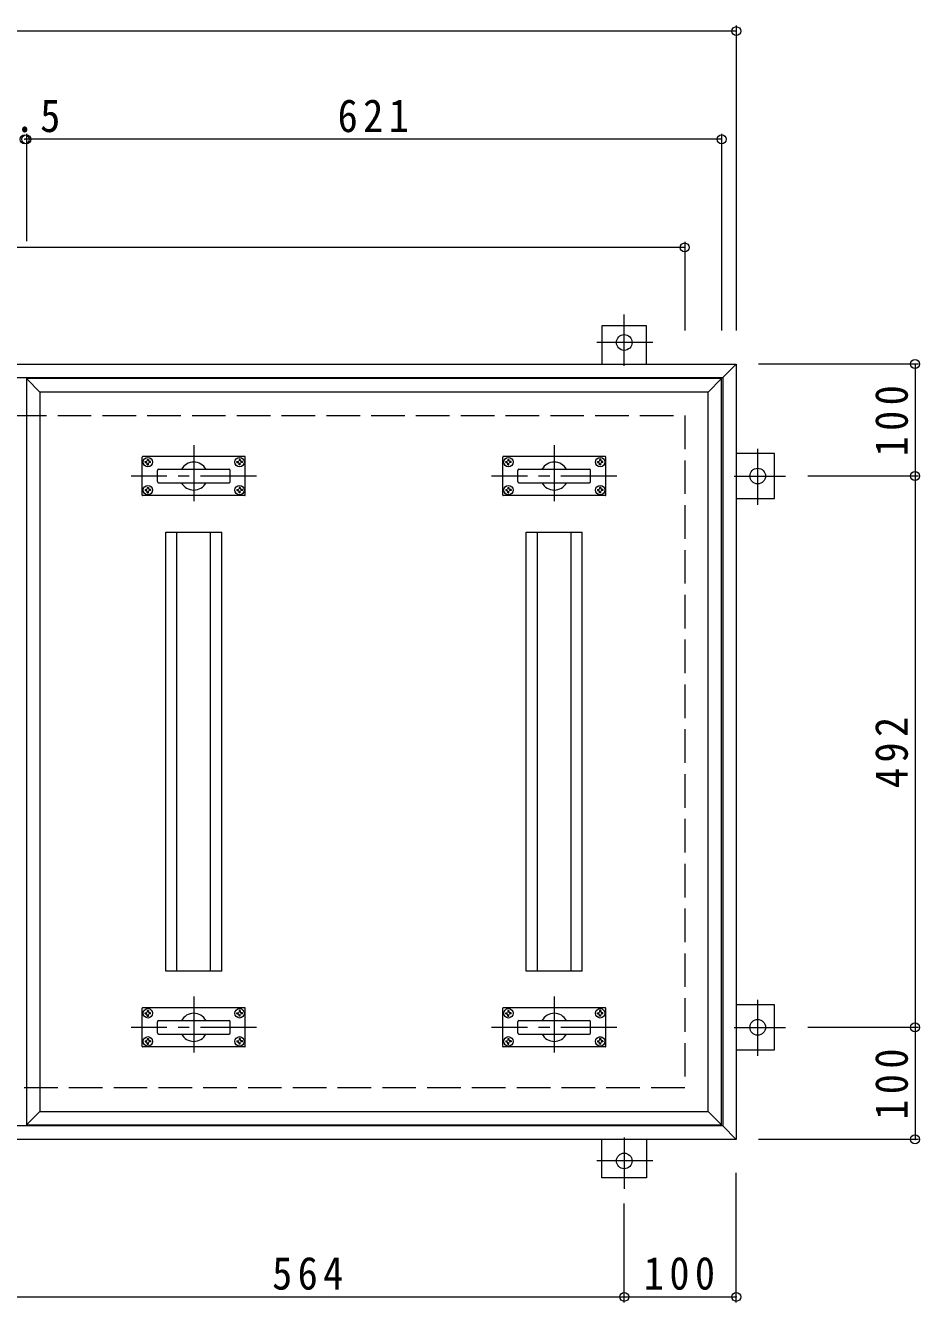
# Model space of a CAD drawing. Units: millimetres at full size, sheet at 1:10. Extents: x -2448 to 2271, y -1952 to 1652.
# Drawn here: x -848 to -50, y 51 to 1190 of the extents above; entities that cross this region are included whole.
import ezdxf

# ---------------------------------------------------------------- set-up
doc = ezdxf.new("R2010")
doc.units = ezdxf.units.MM
doc.header["$LTSCALE"] = 10
doc.header["$PDMODE"] = 32
doc.header["$PDSIZE"] = 8
doc.linetypes.add('CHAIN1', pattern=[8, 5, -1, 1, -1])
doc.linetypes.add('DASHED3', pattern=[4, 3, -1])
for name, color, linetype, lineweight in [('C-1', 2, 'Continuous', 9), ('C-2', 3, 'Continuous', 9), ('C-4', 7, 'Continuous', 9), ('C-6', 6, 'Continuous', 5), ('C-A', 2, 'Continuous', 9)]:
    doc.layers.add(name, color=color, linetype=linetype, lineweight=lineweight)
doc.styles.add('ＭＳ ゴシック', font='')
doc.styles.get('ＭＳ ゴシック').set_extended_font_data('MS Gothic')

msp = doc.modelspace()

# ---------------------------------------------------------------- linework, layer by layer
at = {"layer": 'C-1', "linetype": 'CHAIN1'}
for p, q in [((-313.42, 886.29), (-313.42, 932.16)), ((-287.85, 907.26), (-339.45, 907.26)), ((-194.22, 762.49), (-194.22, 814.09)), ((-215.2, 788.06), (-169.33, 788.06)), ((-194.22, 270.49), (-194.22, 322.09)), ((-215.2, 296.06), (-169.33, 296.06)), ((-313.42, 197.84), (-313.42, 151.97)), ((-287.85, 176.86), (-339.45, 176.86))]:
    msp.add_line(p, q, dxfattribs=at)
at = {"layer": 'C-1'}
for p, q in [((-293.42, 888.06), (-293.42, 922.26)), ((-2105.42, 888.06), (-213.42, 888.06)), ((-225.42, 876.06), (-213.42, 888.06)), ((-213.42, 888.06), (-213.42, 196.06)), ((-2093.42, 876.06), (-225.42, 876.06)), ((-225.42, 876.06), (-225.42, 208.06)), ((-213.42, 768.06), (-179.22, 768.06)), ((-179.22, 316.06), (-213.42, 316.06)), ((-179.22, 276.06), (-179.22, 316.06)), ((-213.42, 276.06), (-179.22, 276.06)), ((-225.42, 208.06), (-2093.42, 208.06)), ((-213.42, 196.06), (-225.42, 208.06)), ((-213.42, 196.06), (-2105.42, 196.06)), ((-333.42, 161.86), (-333.42, 196.06)), ((-293.42, 196.06), (-293.42, 161.86)), ((-293.42, 161.86), (-333.42, 161.86))]:
    msp.add_line(p, q, dxfattribs=at)
at = {"layer": 'C-1', "linetype": 'DASHED3'}
for p, q in [((-2059.42, 842.06), (-259.42, 842.06)), ((-259.42, 842.06), (-259.42, 242.06)), ((-259.42, 242.06), (-2059.42, 242.06))]:
    msp.add_line(p, q, dxfattribs=at)
at = {"layer": 'C-1'}
for points in [[(-293.42, 922.26), (-333.42, 922.26), (-333.42, 888.06)], [(-179.22, 768.06), (-179.22, 808.06), (-213.42, 808.06)]]:
    msp.add_lwpolyline(points, dxfattribs=at)
for centre in [(-313.42, 907.26), (-194.22, 788.06), (-194.22, 296.06), (-313.42, 176.86)]:
    msp.add_circle(centre, 7, dxfattribs=at)
at = {"layer": 'C-2'}
for p, q in [((-226.42, 875.06), (-847.42, 875.06)), ((-847.42, 875.06), (-847.42, 209.06)), ((-835.42, 863.06), (-847.42, 875.06)), ((-238.42, 863.06), (-226.42, 875.06)), ((-226.42, 209.06), (-226.42, 875.06)), ((-238.42, 863.06), (-835.42, 863.06)), ((-835.42, 863.06), (-835.42, 221.06)), ((-238.42, 221.06), (-238.42, 863.06)), ((-847.42, 209.06), (-835.42, 221.06)), ((-835.42, 221.06), (-238.42, 221.06)), ((-238.42, 221.06), (-226.42, 209.06)), ((-847.42, 209.06), (-226.42, 209.06))]:
    msp.add_line(p, q, dxfattribs=at)
at = {"layer": 'C-4'}
for p, q in [((-213.42, 1190.13), (-213.42, 918.06)), ((-213.42, 1185.13), (-2105.42, 1185.13)), ((-847.42, 1088.6), (-848.92, 1088.6)), ((-847.42, 1093.6), (-847.42, 997.7)), ((-226.42, 1088.6), (-847.42, 1088.6)), ((-226.42, 1093.6), (-226.42, 918.06)), ((-259.42, 992.06), (-2059.42, 992.06)), ((-259.42, 997.06), (-259.42, 918.06)), ((-50.73, 888.06), (-193.42, 888.06)), ((-53.73, 888.06), (-53.73, 788.06)), ((-50.73, 788.06), (-149.33, 788.06)), ((-53.73, 788.06), (-53.73, 296.06)), ((-50.73, 296.06), (-149.33, 296.06)), ((-53.73, 296.06), (-53.73, 196.06)), ((-50.73, 196.06), (-193.42, 196.06)), ((-213.42, 50.52), (-213.42, 166.06)), ((-313.42, 50.52), (-313.42, 138.86)), ((-877.42, 55.52), (-313.42, 55.52)), ((-313.42, 55.52), (-213.42, 55.52))]:
    msp.add_line(p, q, dxfattribs=at)
for p in [(-213.42, 1185.13), (-848.92, 1088.6), (-847.42, 1088.6), (-226.42, 1088.6), (-259.42, 992.06), (-53.73, 888.06), (-53.73, 788.06), (-53.73, 296.06), (-53.73, 196.06), (-313.42, 55.52), (-213.42, 55.52)]:
    msp.add_point(p, dxfattribs=at)
at = {"layer": 'C-6'}
for p, q in [((-722.92, 346.06), (-722.92, 738.06)), ((-722.92, 738.06), (-672.92, 738.06)), ((-712.92, 346.06), (-712.92, 738.06)), ((-682.92, 346.06), (-682.92, 738.06)), ((-672.92, 346.06), (-672.92, 738.06)), ((-400.92, 346.06), (-400.92, 738.06)), ((-400.92, 738.06), (-350.92, 738.06)), ((-390.92, 346.06), (-390.92, 738.06)), ((-360.92, 346.06), (-360.92, 738.06)), ((-350.92, 346.06), (-350.92, 738.06)), ((-672.92, 346.06), (-722.92, 346.06)), ((-350.92, 346.06), (-400.92, 346.06))]:
    msp.add_line(p, q, dxfattribs=at)
at = {"layer": 'C-A', "linetype": 'CHAIN1'}
for p, q in [((-697.92, 815.56), (-697.92, 760.56)), ((-375.92, 815.56), (-375.92, 760.56)), ((-641.92, 788.06), (-753.92, 788.06)), ((-319.92, 788.06), (-431.92, 788.06)), ((-697.92, 323.56), (-697.92, 268.56)), ((-375.92, 323.56), (-375.92, 268.56)), ((-641.92, 296.06), (-753.92, 296.06)), ((-319.92, 296.06), (-431.92, 296.06))]:
    msp.add_line(p, q, dxfattribs=at)
at = {"layer": 'C-A', "color": 3}
for p, q in [((-743.92, 771.06), (-743.92, 805.06)), ((-652.42, 805.56), (-743.42, 805.56)), ((-651.92, 771.06), (-651.92, 805.06)), ((-421.92, 771.06), (-421.92, 805.06)), ((-330.42, 805.56), (-421.42, 805.56)), ((-329.92, 771.06), (-329.92, 805.06)), ((-730.42, 783.06), (-730.42, 793.06)), ((-729.42, 794.06), (-666.42, 794.06)), ((-665.42, 783.06), (-665.42, 793.06)), ((-408.42, 783.06), (-408.42, 793.06)), ((-407.42, 794.06), (-344.42, 794.06)), ((-343.42, 783.06), (-343.42, 793.06)), ((-729.42, 782.06), (-666.42, 782.06)), ((-407.42, 782.06), (-344.42, 782.06)), ((-652.42, 770.56), (-743.42, 770.56)), ((-330.42, 770.56), (-421.42, 770.56)), ((-743.92, 279.06), (-743.92, 313.06)), ((-652.42, 313.56), (-743.42, 313.56)), ((-651.92, 279.06), (-651.92, 313.06)), ((-421.92, 279.06), (-421.92, 313.06)), ((-330.42, 313.56), (-421.42, 313.56)), ((-329.92, 279.06), (-329.92, 313.06)), ((-730.42, 291.06), (-730.42, 301.06)), ((-729.42, 302.06), (-666.42, 302.06)), ((-665.42, 291.06), (-665.42, 301.06)), ((-408.42, 291.06), (-408.42, 301.06)), ((-407.42, 302.06), (-344.42, 302.06)), ((-343.42, 291.06), (-343.42, 301.06)), ((-729.42, 290.06), (-666.42, 290.06)), ((-407.42, 290.06), (-344.42, 290.06)), ((-652.42, 278.56), (-743.42, 278.56)), ((-330.42, 278.56), (-421.42, 278.56))]:
    msp.add_line(p, q, dxfattribs=at)
at = {"layer": 'C-A'}
for p, q in [((-741.32, 800.07), (-740.17, 800.05)), ((-740.17, 801.08), (-739.67, 801.32)), ((-740.17, 800.05), (-739.67, 799.81)), ((-739.44, 801.81), (-739.67, 801.32)), ((-739.44, 799.32), (-739.67, 799.81)), ((-739.42, 802.96), (-739.44, 801.81)), ((-739.42, 798.16), (-739.44, 799.32)), ((-739.42, 798.16), (-738.42, 798.16)), ((-738.42, 798.16), (-738.4, 799.32)), ((-738.4, 801.81), (-738.17, 801.32)), ((-738.4, 799.32), (-738.17, 799.81)), ((-737.67, 801.08), (-738.17, 801.32)), ((-737.67, 800.05), (-738.17, 799.81)), ((-736.52, 800.07), (-737.67, 800.05)), ((-659.32, 800.07), (-658.17, 800.05)), ((-658.17, 801.08), (-657.67, 801.32)), ((-658.17, 800.05), (-657.67, 799.81)), ((-657.44, 801.81), (-657.67, 801.32)), ((-657.44, 799.32), (-657.67, 799.81)), ((-657.42, 798.16), (-657.44, 799.32)), ((-656.42, 798.16), (-657.42, 798.16)), ((-656.42, 802.96), (-656.4, 801.81)), ((-656.42, 798.16), (-656.4, 799.32)), ((-656.4, 801.81), (-656.17, 801.32)), ((-656.4, 799.32), (-656.17, 799.81)), ((-655.67, 801.08), (-656.17, 801.32)), ((-655.67, 800.05), (-656.17, 799.81)), ((-654.52, 800.07), (-655.67, 800.05)), ((-419.32, 800.07), (-418.17, 800.05)), ((-418.17, 801.08), (-417.67, 801.32)), ((-418.17, 800.05), (-417.67, 799.81)), ((-417.44, 801.81), (-417.67, 801.32)), ((-417.44, 799.32), (-417.67, 799.81)), ((-417.42, 802.96), (-417.44, 801.81)), ((-417.42, 798.16), (-417.44, 799.32)), ((-417.42, 798.16), (-416.42, 798.16)), ((-416.42, 798.16), (-416.4, 799.32)), ((-416.4, 801.81), (-416.17, 801.32)), ((-416.4, 799.32), (-416.17, 799.81)), ((-415.67, 801.08), (-416.17, 801.32)), ((-415.67, 800.05), (-416.17, 799.81)), ((-414.52, 800.07), (-415.67, 800.05)), ((-337.32, 800.07), (-336.17, 800.05)), ((-336.17, 801.08), (-335.67, 801.32)), ((-336.17, 800.05), (-335.67, 799.81)), ((-335.44, 801.81), (-335.67, 801.32)), ((-335.44, 799.32), (-335.67, 799.81)), ((-335.42, 798.16), (-335.44, 799.32)), ((-334.42, 798.16), (-335.42, 798.16)), ((-334.42, 802.96), (-334.4, 801.81)), ((-334.42, 798.16), (-334.4, 799.32)), ((-334.4, 801.81), (-334.17, 801.32)), ((-334.4, 799.32), (-334.17, 799.81)), ((-333.67, 801.08), (-334.17, 801.32)), ((-333.67, 800.05), (-334.17, 799.81)), ((-332.52, 800.07), (-333.67, 800.05)), ((-741.32, 776.06), (-740.17, 776.08)), ((-740.17, 776.08), (-739.67, 776.32)), ((-740.17, 775.05), (-739.67, 774.81)), ((-739.44, 776.81), (-739.67, 776.32)), ((-739.42, 777.96), (-739.44, 776.81)), ((-739.42, 777.96), (-738.42, 777.96)), ((-738.42, 777.96), (-738.4, 776.81)), ((-738.4, 776.81), (-738.17, 776.32)), ((-737.67, 776.08), (-738.17, 776.32)), ((-737.67, 775.05), (-738.17, 774.81)), ((-736.52, 776.06), (-737.67, 776.08)), ((-659.32, 776.06), (-658.17, 776.08)), ((-658.17, 776.08), (-657.67, 776.32)), ((-658.17, 775.05), (-657.67, 774.81)), ((-657.44, 776.81), (-657.67, 776.32)), ((-657.42, 777.96), (-657.44, 776.81)), ((-656.42, 777.96), (-657.42, 777.96)), ((-656.42, 777.96), (-656.4, 776.81)), ((-656.4, 776.81), (-656.17, 776.32)), ((-655.67, 776.08), (-656.17, 776.32)), ((-655.67, 775.05), (-656.17, 774.81)), ((-654.52, 776.06), (-655.67, 776.08)), ((-419.32, 776.06), (-418.17, 776.08)), ((-418.17, 776.08), (-417.67, 776.32)), ((-418.17, 775.05), (-417.67, 774.81)), ((-417.44, 776.81), (-417.67, 776.32)), ((-417.42, 777.96), (-417.44, 776.81)), ((-417.42, 777.96), (-416.42, 777.96)), ((-416.42, 777.96), (-416.4, 776.81)), ((-416.4, 776.81), (-416.17, 776.32)), ((-415.67, 776.08), (-416.17, 776.32)), ((-415.67, 775.05), (-416.17, 774.81)), ((-414.52, 776.06), (-415.67, 776.08)), ((-337.32, 776.06), (-336.17, 776.08)), ((-336.17, 776.08), (-335.67, 776.32)), ((-336.17, 775.05), (-335.67, 774.81)), ((-335.44, 776.81), (-335.67, 776.32)), ((-335.42, 777.96), (-335.44, 776.81)), ((-334.42, 777.96), (-335.42, 777.96)), ((-334.42, 777.96), (-334.4, 776.81)), ((-334.4, 776.81), (-334.17, 776.32)), ((-333.67, 776.08), (-334.17, 776.32)), ((-333.67, 775.05), (-334.17, 774.81)), ((-332.52, 776.06), (-333.67, 776.08)), ((-739.44, 774.32), (-739.67, 774.81)), ((-739.42, 773.17), (-739.44, 774.32)), ((-738.4, 774.32), (-738.17, 774.81)), ((-657.44, 774.32), (-657.67, 774.81)), ((-656.42, 773.17), (-656.4, 774.32)), ((-656.4, 774.32), (-656.17, 774.81)), ((-417.44, 774.32), (-417.67, 774.81)), ((-417.42, 773.17), (-417.44, 774.32)), ((-416.4, 774.32), (-416.17, 774.81)), ((-335.44, 774.32), (-335.67, 774.81)), ((-334.42, 773.17), (-334.4, 774.32)), ((-334.4, 774.32), (-334.17, 774.81)), ((-741.32, 309.06), (-740.17, 309.08)), ((-741.32, 308.07), (-741.32, 309.06)), ((-741.32, 308.07), (-740.17, 308.05)), ((-740.17, 309.08), (-739.67, 309.32)), ((-740.17, 308.05), (-739.67, 307.81)), ((-739.44, 309.81), (-739.67, 309.32)), ((-739.44, 307.32), (-739.67, 307.81)), ((-739.42, 310.96), (-739.44, 309.81)), ((-739.42, 310.96), (-738.42, 310.96)), ((-738.42, 310.96), (-738.4, 309.81)), ((-738.4, 309.81), (-738.17, 309.32)), ((-738.4, 307.32), (-738.17, 307.81)), ((-737.67, 309.08), (-738.17, 309.32)), ((-737.67, 308.05), (-738.17, 307.81)), ((-736.52, 309.06), (-737.67, 309.08)), ((-736.52, 308.07), (-737.67, 308.05)), ((-736.52, 308.07), (-736.52, 309.06)), ((-659.32, 309.06), (-658.17, 309.08)), ((-659.32, 308.07), (-659.32, 309.06)), ((-659.32, 308.07), (-658.17, 308.05)), ((-658.17, 309.08), (-657.67, 309.32)), ((-658.17, 308.05), (-657.67, 307.81)), ((-657.44, 309.81), (-657.67, 309.32)), ((-657.44, 307.32), (-657.67, 307.81)), ((-657.42, 310.96), (-657.44, 309.81)), ((-656.42, 310.96), (-657.42, 310.96)), ((-656.42, 310.96), (-656.4, 309.81)), ((-656.4, 309.81), (-656.17, 309.32)), ((-656.4, 307.32), (-656.17, 307.81)), ((-655.67, 309.08), (-656.17, 309.32)), ((-655.67, 308.05), (-656.17, 307.81)), ((-654.52, 309.06), (-655.67, 309.08)), ((-654.52, 308.07), (-655.67, 308.05)), ((-654.52, 308.07), (-654.52, 309.06)), ((-419.32, 309.06), (-418.17, 309.08)), ((-419.32, 308.07), (-419.32, 309.06)), ((-419.32, 308.07), (-418.17, 308.05)), ((-418.17, 309.08), (-417.67, 309.32)), ((-418.17, 308.05), (-417.67, 307.81)), ((-417.44, 309.81), (-417.67, 309.32)), ((-417.44, 307.32), (-417.67, 307.81)), ((-417.42, 310.96), (-417.44, 309.81)), ((-417.42, 310.96), (-416.42, 310.96)), ((-416.42, 310.96), (-416.4, 309.81)), ((-416.4, 309.81), (-416.17, 309.32)), ((-416.4, 307.32), (-416.17, 307.81)), ((-415.67, 309.08), (-416.17, 309.32)), ((-415.67, 308.05), (-416.17, 307.81)), ((-414.52, 309.06), (-415.67, 309.08)), ((-414.52, 308.07), (-415.67, 308.05)), ((-414.52, 308.07), (-414.52, 309.06)), ((-337.32, 309.06), (-336.17, 309.08)), ((-337.32, 308.07), (-337.32, 309.06)), ((-337.32, 308.07), (-336.17, 308.05)), ((-336.17, 309.08), (-335.67, 309.32)), ((-336.17, 308.05), (-335.67, 307.81)), ((-335.44, 309.81), (-335.67, 309.32)), ((-335.44, 307.32), (-335.67, 307.81)), ((-335.42, 310.96), (-335.44, 309.81)), ((-334.42, 310.96), (-335.42, 310.96)), ((-334.42, 310.96), (-334.4, 309.81)), ((-334.4, 309.81), (-334.17, 309.32)), ((-334.4, 307.32), (-334.17, 307.81)), ((-333.67, 309.08), (-334.17, 309.32)), ((-333.67, 308.05), (-334.17, 307.81)), ((-332.52, 309.06), (-333.67, 309.08)), ((-332.52, 308.07), (-333.67, 308.05)), ((-332.52, 308.07), (-332.52, 309.06)), ((-739.42, 306.16), (-739.44, 307.32)), ((-656.42, 306.16), (-656.4, 307.32)), ((-417.42, 306.16), (-417.44, 307.32)), ((-334.42, 306.16), (-334.4, 307.32)), ((-739.42, 285.96), (-739.44, 284.81)), ((-656.42, 285.96), (-656.4, 284.81)), ((-417.42, 285.96), (-417.44, 284.81)), ((-334.42, 285.96), (-334.4, 284.81)), ((-741.32, 284.06), (-740.17, 284.08)), ((-741.32, 284.06), (-741.32, 283.07)), ((-741.32, 283.07), (-740.17, 283.05)), ((-740.17, 284.08), (-739.67, 284.32)), ((-740.17, 283.05), (-739.67, 282.81)), ((-739.44, 284.81), (-739.67, 284.32)), ((-739.44, 282.32), (-739.67, 282.81)), ((-739.42, 281.16), (-739.44, 282.32)), ((-739.42, 281.16), (-738.42, 281.16)), ((-738.42, 281.16), (-738.4, 282.32)), ((-738.4, 284.81), (-738.17, 284.32)), ((-738.4, 282.32), (-738.17, 282.81)), ((-737.67, 284.08), (-738.17, 284.32)), ((-737.67, 283.05), (-738.17, 282.81)), ((-736.52, 284.06), (-737.67, 284.08)), ((-736.52, 283.07), (-737.67, 283.05)), ((-736.52, 284.06), (-736.52, 283.07)), ((-659.32, 284.06), (-658.17, 284.08)), ((-659.32, 284.06), (-659.32, 283.07)), ((-659.32, 283.07), (-658.17, 283.05)), ((-658.17, 284.08), (-657.67, 284.32)), ((-658.17, 283.05), (-657.67, 282.81)), ((-657.44, 284.81), (-657.67, 284.32)), ((-657.44, 282.32), (-657.67, 282.81)), ((-657.42, 281.16), (-657.44, 282.32)), ((-656.42, 281.16), (-657.42, 281.16)), ((-656.42, 281.16), (-656.4, 282.32)), ((-656.4, 284.81), (-656.17, 284.32)), ((-656.4, 282.32), (-656.17, 282.81)), ((-655.67, 284.08), (-656.17, 284.32)), ((-655.67, 283.05), (-656.17, 282.81)), ((-654.52, 284.06), (-655.67, 284.08)), ((-654.52, 283.07), (-655.67, 283.05)), ((-654.52, 284.06), (-654.52, 283.07)), ((-419.32, 284.06), (-418.17, 284.08)), ((-419.32, 284.06), (-419.32, 283.07)), ((-419.32, 283.07), (-418.17, 283.05)), ((-418.17, 284.08), (-417.67, 284.32)), ((-418.17, 283.05), (-417.67, 282.81)), ((-417.44, 284.81), (-417.67, 284.32)), ((-417.44, 282.32), (-417.67, 282.81)), ((-417.42, 281.16), (-417.44, 282.32)), ((-417.42, 281.16), (-416.42, 281.16)), ((-416.42, 281.16), (-416.4, 282.32)), ((-416.4, 284.81), (-416.17, 284.32)), ((-416.4, 282.32), (-416.17, 282.81)), ((-415.67, 284.08), (-416.17, 284.32)), ((-415.67, 283.05), (-416.17, 282.81)), ((-414.52, 284.06), (-415.67, 284.08)), ((-414.52, 283.07), (-415.67, 283.05)), ((-414.52, 284.06), (-414.52, 283.07)), ((-337.32, 284.06), (-336.17, 284.08)), ((-337.32, 284.06), (-337.32, 283.07)), ((-337.32, 283.07), (-336.17, 283.05)), ((-336.17, 284.08), (-335.67, 284.32)), ((-336.17, 283.05), (-335.67, 282.81)), ((-335.44, 284.81), (-335.67, 284.32)), ((-335.44, 282.32), (-335.67, 282.81)), ((-335.42, 281.16), (-335.44, 282.32)), ((-334.42, 281.16), (-335.42, 281.16)), ((-334.42, 281.16), (-334.4, 282.32)), ((-334.4, 284.81), (-334.17, 284.32)), ((-334.4, 282.32), (-334.17, 282.81)), ((-333.67, 284.08), (-334.17, 284.32)), ((-333.67, 283.05), (-334.17, 282.81)), ((-332.52, 284.06), (-333.67, 284.08)), ((-332.52, 283.07), (-333.67, 283.05)), ((-332.52, 284.06), (-332.52, 283.07))]:
    msp.add_line(p, q, dxfattribs=at)
for points in [[(-741.32, 800.07), (-741.32, 801.06), (-740.17, 801.08)], [(-739.42, 802.96), (-738.42, 802.96), (-738.4, 801.81)], [(-736.52, 800.07), (-736.52, 801.06), (-737.67, 801.08)], [(-659.32, 800.07), (-659.32, 801.06), (-658.17, 801.08)], [(-656.42, 802.96), (-657.42, 802.96), (-657.44, 801.81)], [(-654.52, 800.07), (-654.52, 801.06), (-655.67, 801.08)], [(-419.32, 800.07), (-419.32, 801.06), (-418.17, 801.08)], [(-417.42, 802.96), (-416.42, 802.96), (-416.4, 801.81)], [(-414.52, 800.07), (-414.52, 801.06), (-415.67, 801.08)], [(-337.32, 800.07), (-337.32, 801.06), (-336.17, 801.08)], [(-334.42, 802.96), (-335.42, 802.96), (-335.44, 801.81)], [(-332.52, 800.07), (-332.52, 801.06), (-333.67, 801.08)], [(-741.32, 776.06), (-741.32, 775.07), (-740.17, 775.05)], [(-736.52, 776.06), (-736.52, 775.07), (-737.67, 775.05)], [(-659.32, 776.06), (-659.32, 775.07), (-658.17, 775.05)], [(-654.52, 776.06), (-654.52, 775.07), (-655.67, 775.05)], [(-419.32, 776.06), (-419.32, 775.07), (-418.17, 775.05)], [(-414.52, 776.06), (-414.52, 775.07), (-415.67, 775.05)], [(-337.32, 776.06), (-337.32, 775.07), (-336.17, 775.05)], [(-332.52, 776.06), (-332.52, 775.07), (-333.67, 775.05)], [(-739.42, 773.17), (-738.42, 773.17), (-738.4, 774.32)], [(-656.42, 773.17), (-657.42, 773.17), (-657.44, 774.32)], [(-417.42, 773.17), (-416.42, 773.17), (-416.4, 774.32)], [(-334.42, 773.17), (-335.42, 773.17), (-335.44, 774.32)], [(-739.42, 306.16), (-738.42, 306.16), (-738.4, 307.32)], [(-656.42, 306.16), (-657.42, 306.16), (-657.44, 307.32)], [(-417.42, 306.16), (-416.42, 306.16), (-416.4, 307.32)], [(-334.42, 306.16), (-335.42, 306.16), (-335.44, 307.32)], [(-739.42, 285.96), (-738.42, 285.96), (-738.4, 284.81)], [(-656.42, 285.96), (-657.42, 285.96), (-657.44, 284.81)], [(-417.42, 285.96), (-416.42, 285.96), (-416.4, 284.81)], [(-334.42, 285.96), (-335.42, 285.96), (-335.44, 284.81)]]:
    msp.add_lwpolyline(points, dxfattribs=at)
for centre in [(-738.92, 800.56), (-656.92, 800.56), (-416.92, 800.56), (-334.92, 800.56), (-738.92, 775.56), (-656.92, 775.56), (-416.92, 775.56), (-334.92, 775.56), (-738.92, 308.56), (-656.92, 308.56), (-416.92, 308.56), (-334.92, 308.56), (-738.92, 283.56), (-656.92, 283.56), (-416.92, 283.56), (-334.92, 283.56)]:
    msp.add_circle(centre, 4.2, dxfattribs=at)
at = {"layer": 'C-A', "color": 3}
for centre, radius, start, end in [((-743.42, 805.06), 0.5, 90, 180), ((-697.92, 788.06), 12.5, 28.68498, 151.31502), ((-652.42, 805.06), 0.5, 0, 90), ((-421.42, 805.06), 0.5, 90, 180), ((-375.92, 788.06), 12.5, 28.68498, 151.31502), ((-330.42, 805.06), 0.5, 0, 90), ((-729.42, 793.06), 1, 90, 180), ((-666.42, 793.06), 1, 0, 90), ((-407.42, 793.06), 1, 90, 180), ((-344.42, 793.06), 1, 0, 90), ((-729.42, 783.06), 1, 180, 270), ((-697.92, 788.06), 12.5, 208.68561, 331.31439), ((-666.42, 783.06), 1, 270, 0), ((-407.42, 783.06), 1, 180, 270), ((-375.92, 788.06), 12.5, 208.68561, 331.31439), ((-344.42, 783.06), 1, 270, 0), ((-743.42, 771.06), 0.5, 180, 270), ((-652.42, 771.06), 0.5, 270, 0), ((-421.42, 771.06), 0.5, 180, 270), ((-330.42, 771.06), 0.5, 270, 0), ((-743.42, 313.06), 0.5, 90, 180), ((-697.92, 296.06), 12.5, 28.68498, 151.31502), ((-652.42, 313.06), 0.5, 0, 90), ((-421.42, 313.06), 0.5, 90, 180), ((-375.92, 296.06), 12.5, 28.68498, 151.31502), ((-330.42, 313.06), 0.5, 0, 90), ((-729.42, 301.06), 1, 90, 180), ((-666.42, 301.06), 1, 0, 90), ((-407.42, 301.06), 1, 90, 180), ((-344.42, 301.06), 1, 0, 90), ((-729.42, 291.06), 1, 180, 270), ((-697.92, 296.06), 12.5, 208.68561, 331.31439), ((-666.42, 291.06), 1, 270, 0), ((-407.42, 291.06), 1, 180, 270), ((-375.92, 296.06), 12.5, 208.68561, 331.31439), ((-344.42, 291.06), 1, 270, 0), ((-743.42, 279.06), 0.5, 180, 270), ((-652.42, 279.06), 0.5, 270, 0), ((-421.42, 279.06), 0.5, 180, 270), ((-330.42, 279.06), 0.5, 270, 0)]:
    msp.add_arc(centre, radius, start, end, dxfattribs=at)

# ---------------------------------------------------------------- texts
at = {"layer": 'C-4', "color": 2, "char_height": 29.33, "attachment_point": 7, "style": 'ＭＳ ゴシック'}
for s, insert in [('\\T1.27;\\W0.9;1.5', (-880.67, 1094.6)), ('\\T1.27;\\W0.9;621', (-569.42, 1094.6)), ('\\T1.27;\\W0.9;564', (-627.92, 61.52)), ('\\T1.27;\\W0.9;100', (-295.92, 61.52))]:
    msp.add_mtext(s, dxfattribs=dict(at, insert=insert))
at = {"layer": 'C-4', "color": 2, "char_height": 29.33, "attachment_point": 7, "rotation": 90, "style": 'ＭＳ ゴシック'}
for s, insert in [('\\T1.27;\\W0.9;100', (-59.73, 805.56)), ('\\T1.27;\\W0.9;492', (-59.73, 509.56)), ('\\T1.27;\\W0.9;100', (-59.73, 213.56))]:
    msp.add_mtext(s, dxfattribs=dict(at, insert=insert))

doc.saveas('drawing.dxf')
